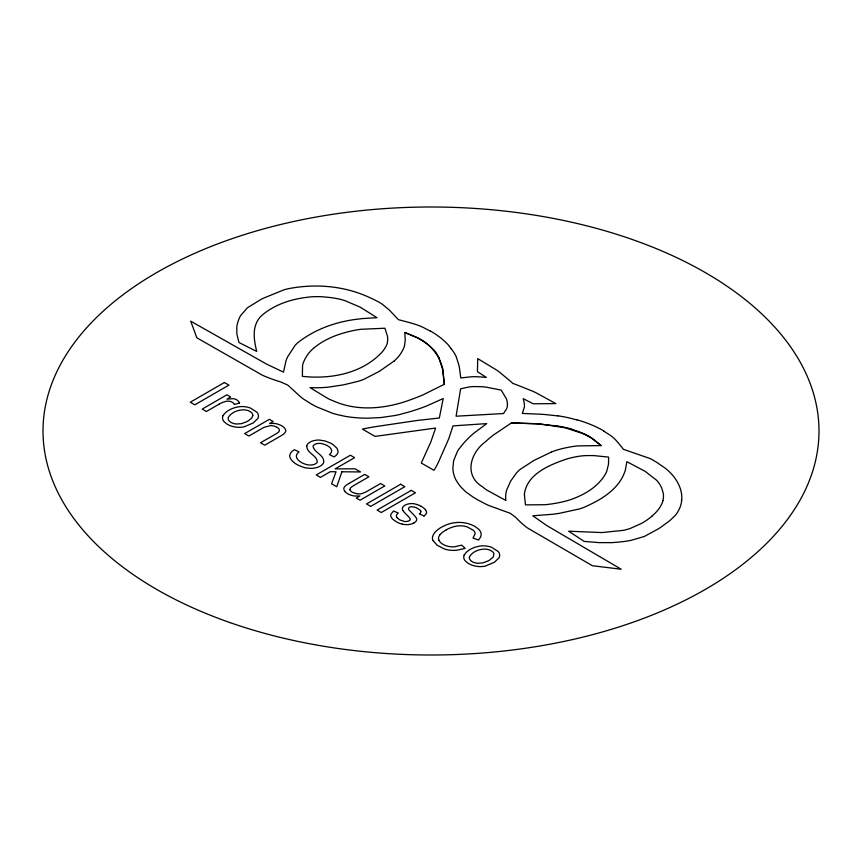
<?xml version="1.0" encoding="UTF-8"?>
<svg xmlns="http://www.w3.org/2000/svg" width="862" height="862" viewBox="0 0 862 862"><rect width="100%" height="100%" fill="white"/><g stroke="black" fill="none" stroke-linecap="round" stroke-linejoin="round"><path stroke-width="1.29" d="M681.379 500.337L681.54 499.583M662.9 500.499L663.104 499.615A51.763 29.879 0 0 0 663.255 493.204L661.768 488.215A72.354 41.775 0 0 0 660.13 484.983L659.43 483.841A51.321 29.631 0 0 0 656.553 480.209L645.164 471.363L626.879 461.687L625.37 470.135A173.855 100.369 0 0 1 624.282 473.152C617.515 490.413 600.006 500.326 583.854 507.395A52.076 30.062 0 0 1 579.059 509.011L559.783 513.246A96.943 55.965 0 0 1 552.854 514.248L532.802 515.778L546.788 525.561L621.211 569.232L592.399 565.731L527.619 528.04A78.442 45.287 0 0 1 524.893 525.982L522.458 523.924A145.118 83.786 0 0 1 519.28 520.993L517.803 519.538A88.635 51.17 0 0 1 515.907 517.502L510.196 513.256L490.23 506.037A69.897 40.352 0 0 1 485.823 504.13L478.432 500.24A158.285 91.383 0 0 1 472.602 496.738L465.846 491.922L461.224 487.375A90.057 52 0 0 1 458.627 484.132L456.418 480.748A66.137 38.187 0 0 1 454.382 476.341L453.455 473.044A88.301 50.987 0 0 1 452.862 468.519L453.617 460.685L457.345 451.591A70.178 40.514 0 0 1 458.778 449.285L463.497 443.37A177.734 102.61 0 0 1 473.712 433.306L486.728 423.608L452.981 425.893L448.779 438.726L438.392 462.291A178.833 103.246 0 0 1 433.985 470.329L421.27 463.034L430.892 441.85L435.601 428.058L375.056 436.398L362.396 429.093A178.833 103.246 0 0 1 376.317 426.528L417.111 420.473L439.329 418.016L443.208 398.535L426.431 406.056A177.734 102.61 0 0 1 409.03 411.982L398.794 414.719A70.178 40.514 0 0 1 394.807 415.549L380.885 417.553L367.46 418.199A87.752 50.664 0 0 1 357.655 417.844L351.944 417.316A66.137 38.187 0 0 1 344.294 416.152L338.443 414.881A90.057 52 0 0 1 332.818 413.383L316.58 406.832A158.285 91.383 0 0 1 310.492 403.481L303.747 399.214A69.897 40.352 0 0 1 300.439 396.671L287.886 385.163L280.527 381.866A88.635 51.17 0 0 1 277.004 380.778L274.461 379.937A145.118 83.786 0 0 1 269.386 378.106L265.808 376.694A78.442 45.287 0 0 1 262.242 375.132L196.838 337.807L190.717 321.181L266.498 364.066L283.469 372.115L286.076 360.531A96.943 55.965 0 0 1 287.822 356.534L295.106 345.393A52.076 30.062 0 0 1 297.896 342.623C314.802 329.295 335.868 321.774 357.127 319.22A173.855 100.369 0 0 1 362.352 318.584L376.985 317.69L360.176 307.152L344.843 300.601A51.321 29.631 0 0 0 338.54 298.942L336.568 298.543A72.354 41.775 0 0 0 330.954 297.605L322.313 296.754A51.763 29.879 0 0 0 311.225 296.851C293.392 298.392 275.01 303.844 261.369 315.837A45.481 26.259 0 0 0 258.083 319.834C252.06 329.284 254.236 341.212 256.704 351.437L238.979 342.516L236.856 334.036L236.791 326.838A107.308 61.956 0 0 1 237.61 322.927L238.709 319.565A74.703 43.132 0 0 1 240.649 315.557L247.416 307.766L260.572 299.664A97.837 56.483 0 0 1 263.47 298.177L284.051 289.783A47.561 27.465 0 0 1 290.483 288.307C317.453 283.447 345.888 286.206 370.746 298.08A162.853 94.023 0 0 1 375.013 300.105L378.806 302.088A55.761 32.196 0 0 1 382.383 304.297L389.118 309.835L398.427 319.673L409.105 322.485A114.021 65.824 0 0 1 416.465 324.715L417.65 325.125A50.718 29.286 0 0 1 423.91 327.775L429.998 330.986M469.542 556.669C472.635 551.475 479.391 549.019 485.241 549.105A9.256 5.344 0 0 1 489.982 550.139L490.392 550.333A11.303 6.53 0 0 1 491.577 550.98L492.245 551.454A9.073 5.237 0 0 1 493.937 553.867L493.193 557.046L489.702 559.998A29.362 16.949 0 0 1 487.935 560.99L482.655 562.94L477.688 563.274A9.116 5.269 0 0 1 473.486 562.293L472.656 561.895A11.346 6.551 0 0 1 471.536 561.216L470.911 560.731A9.202 5.312 0 0 1 469.413 558.242L469.381 557.628M439.782 535.022L439.146 535.992A13.178 7.607 0 0 0 438.855 540.108M394.009 361.124L379.312 371.36L363.883 379.312A59.834 34.545 0 0 1 358.215 381.306L343.529 384.851L327.905 387.2A73.356 42.357 0 0 1 314.91 387.76L310.04 387.631L328.077 398.621A85.026 49.091 0 0 0 334.068 401.229C358.948 412.004 387.404 408.577 412.111 399.171A205.555 118.676 0 0 0 416.066 397.694L417.413 397.166A140.732 81.243 0 0 0 423.264 394.753L444.329 384.29L442.885 369.561A97.525 56.31 0 0 0 442.228 366.878C439.491 357.482 433.866 348.733 425.785 343.076A74.746 43.154 0 0 0 416.691 337.559L404.871 332.495L405.237 340.479L404.44 345.931A51.806 29.911 0 0 1 403.567 348.42L402.866 349.897A92.784 53.563 0 0 1 401.724 351.987L400.884 353.334A66.686 38.499 0 0 1 394.031 361.135M314.274 347.634L313.52 348.27A63.454 36.635 0 0 0 307.131 355.424L305.45 358.183A104.194 60.157 0 0 0 304.34 360.348L303.349 362.676A59.446 34.318 0 0 0 302.573 365.283L302.368 376.338C330.189 379.388 361.167 373.839 381.263 352.935A59.23 34.189 0 0 0 386.693 344.843L386.93 344.153A32.077 18.522 0 0 0 387.534 341.697L387.663 339.488A91.523 52.841 0 0 0 387.555 336.579L384.948 328.228L360.715 329.306A65.986 38.09 0 0 0 354.842 330.254L349.692 331.374A97.708 56.407 0 0 0 345.037 332.57L340.759 333.842A78.679 45.427 0 0 0 314.339 347.655M409.504 520.508L409.342 520.605A4.806 2.769 0 0 1 406.239 521.499L405.323 521.521A5.247 3.028 0 0 1 404.364 521.445L400.28 520.098A18.296 10.559 0 0 1 399.214 519.495L396.983 517.62M551.615 451.925A66.686 38.499 0 0 1 565.095 447.96L567.433 447.475A92.784 53.563 0 0 1 571.053 446.807L573.607 446.397A51.806 29.911 0 0 1 577.917 445.891L601.18 445.611L592.388 438.812A74.746 43.154 0 0 0 582.831 433.564L565.601 427.908L541.551 424.115A97.525 56.31 0 0 0 536.918 423.738L511.392 422.93L493.312 435.116A140.732 81.243 0 0 0 489.142 438.499L488.237 439.286A205.555 118.676 0 0 0 485.694 441.57C470.577 452.399 463.487 475.167 482.278 486.631A85.026 49.091 0 0 0 486.814 490.079L505.875 500.477L505.649 497.654A73.356 42.357 0 0 1 506.597 490.166L510.627 481.136L516.726 472.645A59.834 34.545 0 0 1 520.185 469.37L533.934 460.448L551.626 451.936M348.754 483.593L364.723 474.369L368.914 476.783L353.7 485.586A47.906 27.659 0 0 0 352.256 486.491L351.028 487.407A6.422 3.707 0 0 0 350.058 489.885M219.325 404.03L206.384 411.508L202.193 409.084L226.921 394.807L230.693 396.983L226.943 399.149L233.063 398.686A6.777 3.911 0 0 1 236.619 399.752A11.874 6.853 0 0 1 239.496 403.028M239.561 403.028L234.238 404.44A8.545 4.935 0 0 0 232.104 402.123A5.722 3.297 0 0 0 228.764 401.196A6.4 3.696 0 0 0 224.928 401.627A23.296 13.447 0 0 0 219.347 404.041M511.392 422.93L535.464 423.802M536.498 423.867L556.96 425.957M557.811 415.893L546.163 414.644A116.618 67.333 0 0 0 539.903 414.18L522.318 413.448L524.322 407.306A33.295 19.223 0 0 0 524.452 405.679L524.441 405.291A63.282 36.538 0 0 0 523.827 401.142L523.191 398.643L533.201 403.793L555.818 403.61L536.961 393.277A73.798 42.604 0 0 0 532.425 391.089L515.401 384.323A135.032 77.957 0 0 0 512.771 383.418A135.032 77.957 0 0 0 511.198 381.898L499.454 372.082A73.798 42.604 0 0 0 495.65 369.464L477.71 358.614L477.451 371.662L486.383 377.437L482.063 377.06A63.282 36.538 0 0 0 474.854 376.705A33.909 19.578 0 0 0 471.363 376.791L460.75 377.965L459.435 367.815A116.618 67.333 0 0 0 458.627 364.195L456.429 357.482M576.883 419.956L572.777 418.846A78.787 45.481 0 0 0 557.854 415.818M571.097 429.071L576.333 430.795M404.871 332.495L417.51 337.656A54.166 31.269 0 0 1 421.184 339.682M424.082 516.004L419.428 513.967A6.53 3.771 0 0 0 420.85 511.295M603.745 431.097L610.49 435.429A46.225 26.69 0 0 1 614.272 438.553L614.628 438.909A114.021 65.824 0 0 1 618.507 443.154L623.42 449.307L650.067 458.541A55.761 32.196 0 0 1 653.913 460.599L657.35 462.786A162.853 94.023 0 0 1 660.863 465.243C676.271 474.52 688.339 494.325 677.941 511.565A47.561 27.465 0 0 1 675.409 515.282L670.162 520.336L660.917 527.188A97.837 56.483 0 0 1 658.342 528.859L644.334 536.476L630.844 540.399A74.703 43.132 0 0 1 623.905 541.519L618.086 542.166A107.308 61.956 0 0 1 611.32 542.64L598.853 542.618L584.167 541.411L568.672 531.197L601.87 532.565L623.398 530.335A45.481 26.259 0 0 0 630.327 528.428L641.619 523.353A79.918 46.139 0 0 0 652.415 515.799M601.18 445.611L592.216 438.327A54.166 31.269 0 0 0 588.714 436.204M433.586 349.832L430.591 346.815A75.123 43.38 0 0 0 421.259 339.639M449.361 346.47L451.289 348.841M402.91 510.563L404.774 512.847A86.803 50.115 0 0 0 405.743 513.86L407.629 515.724A59.446 34.318 0 0 1 409.127 517.265L410.258 518.999A3.599 2.08 0 0 1 409.515 520.508M438.995 357.989L442.551 369.216L444.329 384.29M432.843 540.345L437.099 545.226L444.501 549.019A18.479 10.667 0 0 0 456.548 550.29L465.135 548.394L461.763 545.129L454.759 546.767A12.628 7.295 0 0 1 451.699 546.831A13.199 7.618 0 0 1 445.557 545.56L444.049 544.892A17.639 10.182 0 0 1 442.702 544.148A15.882 9.17 0 0 1 438.877 540.108M576.322 430.806A75.123 43.38 0 0 1 588.778 436.161M556.992 425.903A65.943 38.079 0 0 1 571.172 428.996M663.04 500.51A66.051 38.133 0 0 1 652.318 515.767M577.001 419.816A99.82 57.635 0 0 1 603.928 431M451.246 348.851A78.787 45.481 0 0 1 456.569 357.461M430.181 330.879A99.82 57.635 0 0 1 449.598 346.405M433.726 349.789A65.943 38.079 0 0 1 439.092 357.978M469.381 557.757A9.202 5.312 0 0 1 469.553 556.809M439.685 534.99A30.461 17.585 0 0 1 446.204 529.936M446.139 529.893A28.845 16.647 0 0 1 453.746 526.736A14.406 8.318 0 0 1 462.538 525.917A13.975 8.07 0 0 1 467.441 527.027L473.173 530.184A11.756 6.788 0 0 1 475.016 532.921A10.473 6.045 0 0 1 475.091 533.804L473.012 538.05L478.507 540.011L480.425 537.371A17.93 10.355 0 0 0 479.067 529.57L475.587 526.854A24.427 14.104 0 0 0 463.896 522.738A19.923 11.508 0 0 0 453.531 522.9L452.776 523.029A25.44 14.686 0 0 0 446.257 524.915L442.799 526.477A33.877 19.557 0 0 0 434.028 533.524A25.009 14.438 0 0 0 433.543 534.418L433.101 535.28A19.341 11.163 0 0 0 432.799 540.345M402.328 524.171A18.619 10.743 0 0 1 396.175 521.693L392.382 518.967L390.777 516.306A11.249 6.497 0 0 1 391.057 514.011L393.503 511.015L398.298 513.041L397.026 514.269A7.435 4.288 0 0 0 396.401 516.36A7.305 4.224 0 0 0 396.994 517.62M408.75 524.559A11.465 6.616 0 0 1 402.371 524.118M413.965 522.965A10.269 5.926 0 0 1 408.728 524.505M413.879 522.922A8.954 5.172 0 0 0 416.605 520.314A8.943 5.161 0 0 0 415.915 517.437L414.881 516.09A72.473 41.839 0 0 0 413.814 514.916L409.482 510.455A23.005 13.286 0 0 1 409.116 510.045L409.062 509.97A5.474 3.168 0 0 1 408.513 508.397A3.47 2.004 0 0 1 411.713 506.673L416.001 507.47L420.279 510.261A6.012 3.47 0 0 1 420.775 511.306M424.007 515.972A12.941 7.467 0 0 0 426.561 512.987A10.182 5.883 0 0 0 425.386 509.798M421.173 506.371A20.516 11.842 0 0 1 425.537 509.754M417.079 504.529A17.833 10.29 0 0 1 421.206 506.35M417.046 504.572A12.51 7.219 0 0 0 413.221 503.667A9.816 5.668 0 0 0 408.782 503.861A9.159 5.291 0 0 0 402.586 507.653A9.202 5.312 0 0 0 402.942 510.552M356.825 493.732A7.78 4.493 0 0 0 361.803 493.592L364.712 492.536A29.739 17.165 0 0 0 367.32 491.168L380.573 483.528L384.775 485.942L360.036 500.219L356.286 498.053L359.917 495.962L354.907 496.016A12.068 6.971 0 0 1 351.19 495.284L348.507 494.195A14.503 8.372 0 0 1 344.595 491.006M356.879 493.581A8.868 5.118 0 0 1 349.929 489.907M348.776 483.604A31.28 18.059 0 0 0 345.834 485.5A11.874 6.853 0 0 0 343.852 488.151A10.085 5.829 0 0 0 344.692 490.984M277.262 427.433A9.999 5.775 0 0 0 270.733 425.58L264.084 427.293L248.838 436.021L244.646 433.597L269.375 419.32L273.146 421.496L269.634 423.533L273.717 423.404A11.799 6.81 0 0 1 277.489 424.018L280.926 425.365A14.665 8.469 0 0 1 284.902 428.554A9.331 5.387 0 0 1 285.678 431.399A11.594 6.691 0 0 1 283.943 433.769A8.598 4.967 0 0 1 283.523 434.146L283.372 434.265A34.264 19.783 0 0 1 281.271 435.633L264.742 445.201L260.55 442.788L275.592 434.092A25.763 14.869 0 0 0 277.715 432.746L278.706 431.873A6.605 3.814 0 0 0 278.922 431.614A5.732 3.308 0 0 0 279.191 429.438A7.801 4.504 0 0 0 277.252 427.444M507.459 404.44L507.395 405.69A30.666 17.703 0 0 1 506.511 408.987L503.516 413.544L456.084 416.206L460.62 388.816L468.497 387.081A30.666 17.703 0 0 1 474.219 386.564L481.707 386.715A45.751 26.42 0 0 1 486.2 387.135L501.199 390.109L506.393 398.772A45.751 26.42 0 0 1 507.125 401.358L507.459 404.44M524.376 494.346L525.443 504.873L544.59 504.733A59.446 34.318 0 0 0 549.126 504.281L553.145 503.71A104.194 60.157 0 0 0 556.895 503.063L561.668 502.093A63.454 36.635 0 0 0 574.06 498.398L575.148 497.945A78.679 45.427 0 0 0 598.971 482.623L601.17 480.156A97.708 56.407 0 0 0 603.238 477.473L605.167 474.488A65.986 38.09 0 0 0 606.794 471.094L608.518 464.165L608.615 457.108L594.144 455.621A91.523 52.841 0 0 0 589.102 455.567L585.287 455.642A32.077 18.522 0 0 0 581.031 455.998L579.857 456.149A59.23 34.189 0 0 0 565.838 459.284C549.062 465.124 526.757 474.165 524.376 494.346M306.743 446.193C306.797 453.207 316.99 455.276 317.291 461.967A6.002 3.47 0 0 1 316.526 463.077L315.104 464.025A6.734 3.89 0 0 1 313.24 464.683L312.712 464.79A7.736 4.461 0 0 1 311.02 464.984C304.706 465.814 290.526 458.325 299.017 451.903L294.384 449.652L292.229 451.257A16.022 9.256 0 0 0 290.375 453.638L289.912 454.931A15.139 8.739 0 0 0 290.009 457.517C292.466 463.066 298.748 465.825 304.232 467.506A17.79 10.269 0 0 0 307.411 468.12L310.514 468.346A13.447 7.758 0 0 0 314.511 468.044L316.343 467.657A12.833 7.413 0 0 0 319.533 466.493A13.878 8.017 0 0 0 321.483 465.286L322.463 464.413A11.378 6.562 0 0 0 323.659 462.495C324.802 455.061 314.134 452.776 313.046 446.279A5.258 3.039 0 0 1 313.596 445.32L315.244 444.178A5.862 3.383 0 0 1 317.119 443.596C322.765 442.077 337.085 448.391 329.435 454.619L334.09 456.925L335.964 455.513A14.234 8.221 0 0 0 337.796 452.852A12.65 7.305 0 0 0 338.055 451.138L336.913 448.197L333.228 444.738A30.17 17.412 0 0 0 330.588 443.154L325.017 440.945L319.155 440.04A11.723 6.767 0 0 0 316.322 440.191L313.703 440.665A11.949 6.896 0 0 0 310.697 441.764L308.499 443.208A10.915 6.303 0 0 0 307.174 444.835L306.743 446.193M252.792 415.516L251.715 418.102L248.482 420.721A29.362 16.949 0 0 1 246.715 421.712L241.435 423.673L236.468 424.007A9.116 5.269 0 0 1 232.255 423.016L231.436 422.628A11.346 6.551 0 0 1 230.305 421.949L229.68 421.464A9.202 5.312 0 0 1 228.193 418.975L228.161 418.361A9.31 5.377 0 0 1 228.322 417.402C231.415 412.208 238.171 409.752 244.021 409.838A9.256 5.344 0 0 1 248.752 410.872L249.172 411.055A11.303 6.53 0 0 1 250.346 411.713L251.014 412.176A9.073 5.237 0 0 1 252.717 414.6L252.792 415.516M341.891 471.783L336.751 486.782L331.579 483.797L336.051 471.773L330.254 471.708L320.448 477.365L316.257 474.94L350.392 455.233L354.584 457.657L335.124 468.896L355.101 468.809L360.531 471.945L341.891 471.783M222.967 415.753L222.784 416.217A13.975 8.07 0 0 0 222.525 418.092A14.816 8.555 0 0 0 224.066 421.637L226.383 423.641A21.248 12.262 0 0 0 227.999 424.632A17.294 9.988 0 0 0 235.067 426.992A14.514 8.383 0 0 0 244.011 426.841L253.159 422.994L257.803 418.555A14.751 8.523 0 0 0 258.428 416.227L258.374 415.29A14.848 8.577 0 0 0 256.908 412.219L250.443 408.06A15.785 9.116 0 0 0 242.922 406.573A13.749 7.941 0 0 0 239.377 406.692C233.203 407.64 226.372 410.226 222.967 415.753M464.198 555.02L464.015 555.494A13.975 8.07 0 0 0 463.745 557.369A14.816 8.555 0 0 0 465.286 560.903L467.603 562.908A21.248 12.262 0 0 0 469.23 563.899A17.294 9.988 0 0 0 476.287 566.259A14.514 8.383 0 0 0 485.241 566.118L494.379 562.261L499.033 557.833A14.751 8.523 0 0 0 499.658 555.494L499.604 554.557A14.848 8.577 0 0 0 498.139 551.486L491.674 547.327A15.785 9.116 0 0 0 484.142 545.84A13.749 7.941 0 0 0 480.597 545.958C474.434 546.907 467.592 549.493 464.198 555.02M224.432 382.502L190.286 402.22L194.801 404.828L228.947 385.12L224.432 382.502M400.658 484.25L366.512 503.958L370.703 506.382L404.849 486.674L400.658 484.25M411.249 490.37L377.103 510.078L381.295 512.502L415.441 492.784L411.249 490.37M230.046 622.612A387.986 224.001 0 0 0 818.9 435.666A387.986 224.001 0 0 0 244.054 234.712A387.986 224.001 0 0 0 230.046 622.612"/></g></svg>
